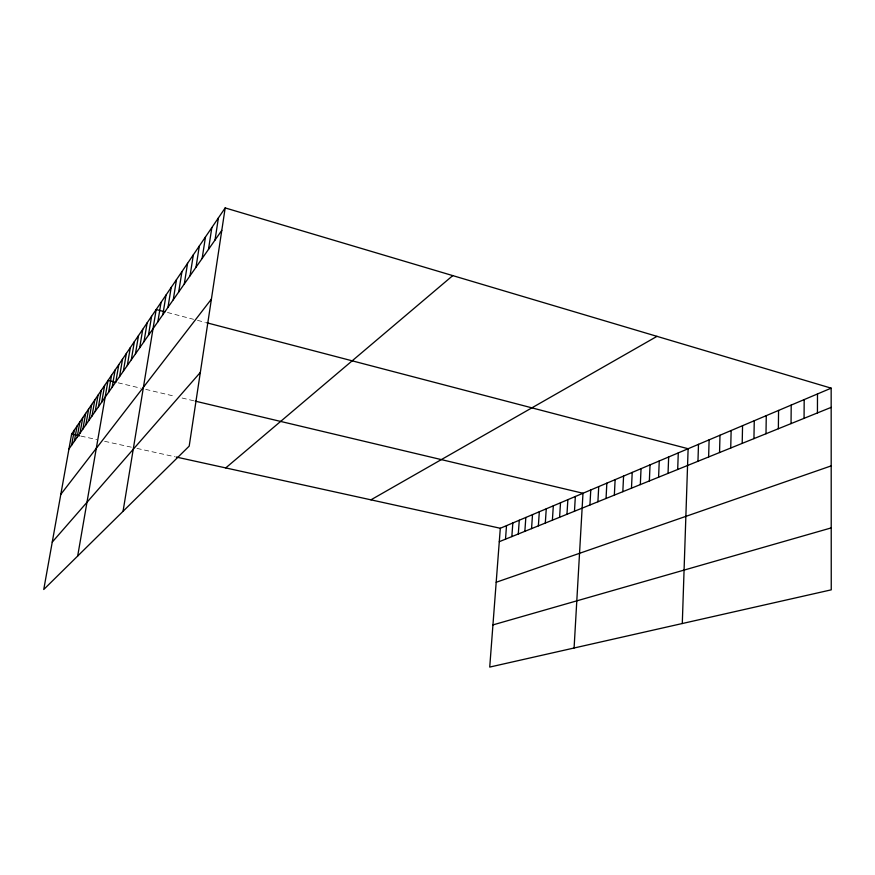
<?xml version="1.0" encoding="UTF-8"?>
<svg xmlns="http://www.w3.org/2000/svg" width="875" height="875" viewBox="0 0 875 875"><rect width="100%" height="100%" fill="white"/><g stroke="black" fill="none" stroke-linecap="round" stroke-linejoin="round"><path stroke-width="0.66" stroke-dasharray="4.38 3.28" d="M80.916 436.089L96.742 439.567M104.606 441.295L131.852 447.289M136.981 448.416L175.055 456.783M118.158 382.823L140.755 388.194M145.72 389.375L175.492 396.441M182.087 398.016L195.212 401.133M167.453 312.484L193.561 319.32M197.509 320.348L205.384 322.416"/><path stroke-width="1.31" d="M817.436 412.934L817.491 393.947M804.07 418.338L804.18 399.591M791.044 423.609L791.208 405.081M778.356 428.739L778.575 410.43M765.997 433.748L766.27 415.647M753.944 438.627L754.261 420.722M742.197 443.373L742.558 425.677M730.734 448.022L731.139 430.522M719.545 452.539L719.994 435.236M708.63 456.958L709.111 439.841M697.966 461.278L698.491 444.336M682.292 623.525L688.122 448.733L206.697 322.755M677.688 469.481L678.278 452.9M668.041 473.386L668.664 456.98M658.602 477.203L659.247 460.961M649.359 480.944L650.038 464.855M640.325 484.597L641.036 468.672M631.477 488.184L632.209 472.413M622.825 491.684L623.58 476.066M614.348 495.119L615.125 479.642M606.047 498.477L606.845 483.153M597.909 501.769L598.73 486.587M589.936 504.995L590.778 489.956M574.087 648.003L582.991 493.259L195.212 401.133M574.47 511.252L575.345 496.486M566.967 514.292L567.864 499.658M559.606 517.267L560.514 502.775M552.388 520.188L553.317 505.816M545.311 523.053L546.252 508.812M538.366 525.864L539.317 511.744M531.552 528.62L532.514 514.631M524.858 531.333L525.831 517.453M518.284 533.991L519.28 520.231M505.509 539.164L506.516 525.634M511.842 536.594L512.837 522.966M831.162 388.161L500.303 528.27L489.727 667.078L831.25 589.837L831.162 388.161L225.181 207.922L71.63 434.055L43.75 589.488L189.197 446.108L225.181 207.922M215.02 240.056L218.4 217.897M208.48 249.419L211.838 227.566M202.136 258.486L205.483 236.928M190.05 275.778L193.353 254.789M196 267.269L199.325 245.995M178.686 292.042L181.945 271.589M184.286 284.025L187.556 263.32M173.25 299.808L176.488 279.628M162.848 314.694L166.042 295.006M167.978 307.355L171.194 287.427M123.047 511.317L156.177 309.542L164.948 311.828M157.861 321.814L161.044 302.378M143.992 341.655L147.109 322.897M148.444 335.289L151.583 316.302M135.428 353.905L138.502 335.573M139.661 347.856L142.745 329.317M123.364 371.153L126.383 353.423M127.291 365.553L130.32 347.616M131.305 359.8L134.356 341.666M115.817 381.97L118.781 364.613M119.547 376.633L122.533 359.078M77.678 556.041L108.041 380.417L115.631 382.222M108.609 392.262L111.541 375.277M112.164 387.177L115.117 370.005M95.178 411.491L98.022 395.172M98.416 406.842L101.292 390.37M101.741 402.095L104.628 385.448M85.859 424.802L88.659 408.975M88.9 420.459L91.711 404.469M92.006 416.019L94.828 399.875M77.142 437.281L79.877 421.903M79.986 433.212L82.742 417.681M82.895 429.056L85.662 413.372M71.619 445.178L74.32 430.084M74.353 441.273L77.066 426.037M68.939 449.006L221.78 230.387M60.812 494.353L211.4 299.108M52.248 542.106L200.331 372.411M225.739 467.917L452.769 275.614M370.945 499.833L656.994 336.35M499.286 541.68L831.173 407.367M496.191 582.269L831.195 465.883M492.942 624.903L831.228 527.898M71.63 434.055L79.581 435.805M176.302 457.056L500.303 528.27"/></g></svg>
